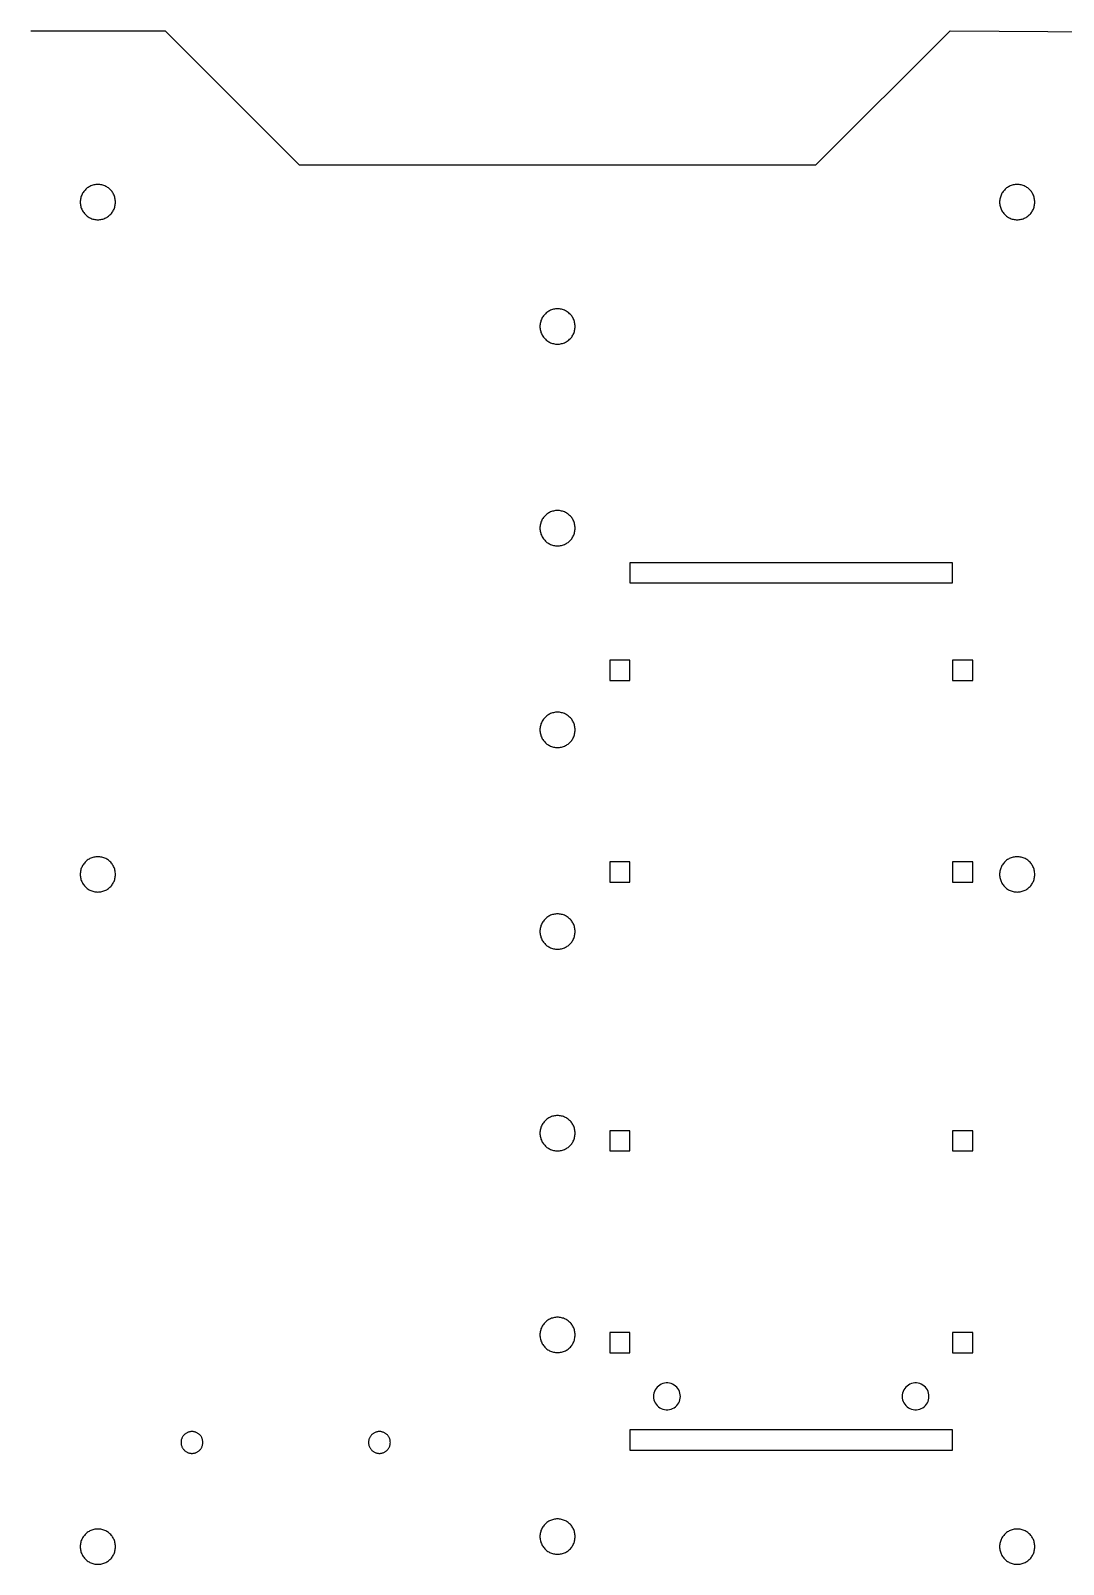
# Model space of a CAD drawing. Extents: x 0 to 785, y 0 to 479.
# Drawn here: x 471.2 to 624.9, y 250.3 to 478.4 of the extents above; entities that cross this region are included whole.
import ezdxf

# ---------------------------------------------------------------- set-up
doc = ezdxf.new("R2010")
doc.units = 0
doc.layers.add('LAYER_1', color=7, linetype='CONTINUOUS')

msp = doc.modelspace()

# ---------------------------------------------------------------- linework, layer by layer
at = {"layer": 'LAYER_1', "color": 7}
for p, q in [((471.25, 478.42), (491.25, 478.42)), ((491.25, 478.42), (511.25, 458.42)), ((588.05, 458.42), (608.05, 478.42)), ((608.05, 478.42), (648.05, 478.14)), ((588.05, 458.42), (511.25, 458.42)), ((483.87, 452.92), (483.87, 452.92)), ((620.67, 452.92), (620.67, 452.92)), ((552.27, 434.42), (552.27, 434.42)), ((552.27, 404.42), (552.27, 404.42)), ((608.42, 399.28), (560.42, 399.28)), ((560.42, 399.28), (560.42, 396.28)), ((608.42, 396.28), (608.42, 399.28)), ((560.42, 396.28), (608.42, 396.28)), ((560.42, 384.78), (557.42, 384.78)), ((557.42, 384.78), (557.42, 381.78)), ((560.42, 381.78), (560.42, 384.78)), ((611.42, 384.78), (608.42, 384.78)), ((608.42, 384.78), (608.42, 381.78)), ((611.42, 381.78), (611.42, 384.78)), ((557.42, 381.78), (560.42, 381.78)), ((608.42, 381.78), (611.42, 381.78)), ((552.27, 374.42), (552.27, 374.42)), ((560.42, 354.78), (557.42, 354.78)), ((557.42, 354.78), (557.42, 351.78)), ((560.42, 351.78), (560.42, 354.78)), ((611.42, 354.78), (608.42, 354.78)), ((608.42, 354.78), (608.42, 351.78)), ((611.42, 351.78), (611.42, 354.78)), ((483.87, 352.92), (483.87, 352.92)), ((557.42, 351.78), (560.42, 351.78)), ((608.42, 351.78), (611.42, 351.78)), ((620.67, 352.92), (620.67, 352.92)), ((552.27, 344.42), (552.27, 344.42)), ((552.27, 314.42), (552.27, 314.42)), ((560.42, 314.78), (557.42, 314.78)), ((557.42, 314.78), (557.42, 311.78)), ((560.42, 311.78), (560.42, 314.78)), ((611.42, 314.78), (608.42, 314.78)), ((608.42, 314.78), (608.42, 311.78)), ((611.42, 311.78), (611.42, 314.78)), ((557.42, 311.78), (560.42, 311.78)), ((608.42, 311.78), (611.42, 311.78)), ((552.27, 284.42), (552.27, 284.42)), ((560.42, 284.78), (557.42, 284.78)), ((557.42, 284.78), (557.42, 281.78)), ((560.42, 281.78), (560.42, 284.78)), ((611.42, 284.78), (608.42, 284.78)), ((608.42, 284.78), (608.42, 281.78)), ((611.42, 281.78), (611.42, 284.78)), ((557.42, 281.78), (560.42, 281.78)), ((608.42, 281.78), (611.42, 281.78)), ((564.17, 276.24), (564.06, 276.02)), ((564.31, 276.46), (564.17, 276.24)), ((564.47, 276.65), (564.31, 276.46)), ((564.65, 276.82), (564.47, 276.65)), ((564.85, 276.97), (564.65, 276.82)), ((565.07, 277.09), (564.85, 276.97)), ((565.31, 277.18), (565.07, 277.09)), ((565.55, 277.25), (565.31, 277.18)), ((565.8, 277.28), (565.55, 277.25)), ((566.05, 277.28), (565.8, 277.28)), ((566.3, 277.25), (566.05, 277.28)), ((566.54, 277.18), (566.3, 277.25)), ((566.77, 277.09), (566.54, 277.18)), ((566.99, 276.97), (566.77, 277.09)), ((567.2, 276.82), (566.99, 276.97)), ((567.38, 276.65), (567.2, 276.82)), ((567.54, 276.46), (567.38, 276.65)), ((567.68, 276.24), (567.54, 276.46)), ((567.78, 276.02), (567.68, 276.24)), ((601.17, 276.24), (601.06, 276.02)), ((601.31, 276.46), (601.17, 276.24)), ((601.47, 276.65), (601.31, 276.46)), ((601.65, 276.82), (601.47, 276.65)), ((601.85, 276.97), (601.65, 276.82)), ((602.07, 277.09), (601.85, 276.97)), ((602.31, 277.18), (602.07, 277.09)), ((602.55, 277.25), (602.31, 277.18)), ((602.8, 277.28), (602.55, 277.25)), ((603.05, 277.28), (602.8, 277.28)), ((603.3, 277.25), (603.05, 277.28)), ((603.54, 277.18), (603.3, 277.25)), ((603.77, 277.09), (603.54, 277.18)), ((603.99, 276.97), (603.77, 277.09)), ((604.2, 276.82), (603.99, 276.97)), ((604.38, 276.65), (604.2, 276.82)), ((604.54, 276.46), (604.38, 276.65)), ((604.68, 276.24), (604.54, 276.46)), ((604.78, 276.02), (604.68, 276.24)), ((563.94, 275.53), (563.92, 275.28)), ((563.92, 275.28), (563.94, 275.03)), ((563.99, 275.78), (563.94, 275.53)), ((563.94, 275.03), (563.99, 274.78)), ((564.06, 276.02), (563.99, 275.78)), ((563.99, 274.78), (564.06, 274.54)), ((564.06, 274.54), (564.17, 274.32)), ((564.17, 274.32), (564.31, 274.1)), ((564.31, 274.1), (564.47, 273.91)), ((564.47, 273.91), (564.65, 273.74)), ((567.2, 273.74), (567.38, 273.91)), ((567.38, 273.91), (567.54, 274.1)), ((567.54, 274.1), (567.68, 274.32)), ((567.68, 274.32), (567.78, 274.54)), ((567.86, 275.78), (567.78, 276.02)), ((567.78, 274.54), (567.86, 274.78)), ((567.91, 275.53), (567.86, 275.78)), ((567.86, 274.78), (567.91, 275.03)), ((567.92, 275.28), (567.91, 275.53)), ((567.91, 275.03), (567.92, 275.28)), ((600.94, 275.53), (600.92, 275.28)), ((600.92, 275.28), (600.94, 275.03)), ((600.99, 275.78), (600.94, 275.53)), ((600.94, 275.03), (600.99, 274.78)), ((601.06, 276.02), (600.99, 275.78)), ((600.99, 274.78), (601.06, 274.54)), ((601.06, 274.54), (601.17, 274.32)), ((601.17, 274.32), (601.31, 274.1)), ((601.31, 274.1), (601.47, 273.91)), ((601.47, 273.91), (601.65, 273.74)), ((604.2, 273.74), (604.38, 273.91)), ((604.38, 273.91), (604.54, 274.1)), ((604.54, 274.1), (604.68, 274.32)), ((604.68, 274.32), (604.78, 274.54)), ((604.86, 275.78), (604.78, 276.02)), ((604.78, 274.54), (604.86, 274.78)), ((604.91, 275.53), (604.86, 275.78)), ((604.86, 274.78), (604.91, 275.03)), ((604.92, 275.28), (604.91, 275.53)), ((604.91, 275.03), (604.92, 275.28)), ((564.65, 273.74), (564.85, 273.59)), ((564.85, 273.59), (565.07, 273.47)), ((565.07, 273.47), (565.31, 273.38)), ((565.31, 273.38), (565.55, 273.32)), ((565.55, 273.32), (565.8, 273.28)), ((565.8, 273.28), (566.05, 273.28)), ((566.05, 273.28), (566.3, 273.32)), ((566.3, 273.32), (566.54, 273.38)), ((566.54, 273.38), (566.77, 273.47)), ((566.77, 273.47), (566.99, 273.59)), ((566.99, 273.59), (567.2, 273.74)), ((601.65, 273.74), (601.85, 273.59)), ((601.85, 273.59), (602.07, 273.47)), ((602.07, 273.47), (602.31, 273.38)), ((602.31, 273.38), (602.55, 273.32)), ((602.55, 273.32), (602.8, 273.28)), ((602.8, 273.28), (603.05, 273.28)), ((603.05, 273.28), (603.3, 273.32)), ((603.3, 273.32), (603.54, 273.38)), ((603.54, 273.38), (603.77, 273.47)), ((603.77, 273.47), (603.99, 273.59)), ((603.99, 273.59), (604.2, 273.74)), ((608.42, 270.28), (560.42, 270.28)), ((560.42, 270.28), (560.42, 267.28)), ((608.42, 267.28), (608.42, 270.28)), ((496.87, 268.42), (496.87, 268.42)), ((524.77, 268.42), (524.77, 268.42)), ((560.42, 267.28), (608.42, 267.28)), ((552.27, 254.42), (552.27, 254.42)), ((483.87, 252.92), (483.87, 252.92)), ((620.67, 252.92), (620.67, 252.92))]:
    msp.add_line(p, q, dxfattribs=at)
for points, knots in [([(483.87, 452.92), (483.86, 452.82), (483.84, 452.62), (483.79, 452.31), (483.72, 452.02), (483.6, 451.74), (483.45, 451.48), (483.26, 451.23), (483.05, 451.01), (482.82, 450.81), (482.56, 450.64), (482.29, 450.51), (482, 450.4), (481.7, 450.33), (481.4, 450.3), (481.1, 450.3), (480.79, 450.33), (480.49, 450.4), (480.21, 450.51), (479.93, 450.64), (479.67, 450.81), (479.44, 451.01), (479.23, 451.23), (479.05, 451.48), (478.9, 451.74), (478.78, 452.02), (478.69, 452.31), (478.63, 452.62), (478.62, 452.92), (478.63, 453.23), (478.69, 453.53), (478.78, 453.83), (478.9, 454.11), (479.05, 454.37), (479.23, 454.61), (479.44, 454.83), (479.67, 455.03), (479.93, 455.2), (480.21, 455.34), (480.49, 455.44), (480.79, 455.51), (481.1, 455.55), (481.4, 455.55), (481.7, 455.51), (482, 455.44), (482.29, 455.34), (482.56, 455.2), (482.82, 455.03), (483.05, 454.83), (483.26, 454.61), (483.45, 454.37), (483.6, 454.11), (483.72, 453.83), (483.79, 453.53), (483.84, 453.23), (483.86, 453.03), (483.87, 452.92)], [0, 0, 0, 0, 0.308068, 0.613971, 0.91778, 1.218456, 1.521441, 1.82543, 2.13292, 2.439392, 2.745488, 3.051953, 3.358797, 3.665707, 3.968088, 4.270376, 4.572623, 4.879312, 5.186069, 5.492818, 5.79956, 6.106311, 6.413019, 6.715321, 7.017636, 7.319939, 7.626649, 7.933403, 8.240141, 8.546879, 8.853633, 9.160343, 9.462646, 9.764961, 10.067263, 10.37397, 10.68072, 10.987464, 11.294212, 11.60097, 11.907658, 12.209906, 12.512194, 12.814574, 13.121484, 13.428329, 13.734794, 14.04089, 14.347362, 14.654851, 14.958841, 15.261826, 15.562501, 15.86631, 16.172213, 16.480282, 16.480282, 16.480282, 16.480282]), ([(620.67, 452.92), (620.66, 452.82), (620.64, 452.62), (620.59, 452.31), (620.52, 452.02), (620.4, 451.74), (620.25, 451.48), (620.06, 451.23), (619.85, 451.01), (619.62, 450.81), (619.36, 450.64), (619.09, 450.51), (618.8, 450.4), (618.5, 450.33), (618.2, 450.3), (617.9, 450.3), (617.59, 450.33), (617.29, 450.4), (617.01, 450.51), (616.73, 450.64), (616.47, 450.81), (616.24, 451.01), (616.03, 451.23), (615.85, 451.48), (615.7, 451.74), (615.58, 452.02), (615.49, 452.31), (615.43, 452.62), (615.42, 452.92), (615.43, 453.23), (615.49, 453.53), (615.58, 453.83), (615.7, 454.11), (615.85, 454.37), (616.03, 454.61), (616.24, 454.83), (616.47, 455.03), (616.73, 455.2), (617.01, 455.34), (617.29, 455.44), (617.59, 455.51), (617.9, 455.55), (618.2, 455.55), (618.5, 455.51), (618.8, 455.44), (619.09, 455.34), (619.36, 455.2), (619.62, 455.03), (619.85, 454.83), (620.06, 454.61), (620.25, 454.37), (620.4, 454.11), (620.52, 453.83), (620.59, 453.53), (620.64, 453.23), (620.66, 453.03), (620.67, 452.92)], [0, 0, 0, 0, 0.308068, 0.613971, 0.91778, 1.218456, 1.521441, 1.825431, 2.132922, 2.439394, 2.745489, 3.051954, 3.358798, 3.665707, 3.968087, 4.270376, 4.572623, 4.879311, 5.18607, 5.49282, 5.799561, 6.106312, 6.41302, 6.715321, 7.017637, 7.319939, 7.626649, 7.933403, 8.240141, 8.546879, 8.853633, 9.160343, 9.462645, 9.764961, 10.067262, 10.373969, 10.68072, 10.987462, 11.294211, 11.60097, 11.907659, 12.209906, 12.512195, 12.814574, 13.121484, 13.428328, 13.734792, 14.040888, 14.34736, 14.65485, 14.95884, 15.261825, 15.562501, 15.866309, 16.172212, 16.480282, 16.480282, 16.480282, 16.480282]), ([(552.27, 434.42), (552.26, 434.32), (552.24, 434.12), (552.19, 433.81), (552.12, 433.52), (552, 433.24), (551.85, 432.98), (551.66, 432.73), (551.45, 432.51), (551.22, 432.31), (550.96, 432.14), (550.69, 432.01), (550.4, 431.9), (550.1, 431.83), (549.8, 431.8), (549.5, 431.8), (549.19, 431.83), (548.89, 431.9), (548.61, 432.01), (548.33, 432.14), (548.07, 432.31), (547.84, 432.51), (547.63, 432.73), (547.45, 432.98), (547.3, 433.24), (547.18, 433.52), (547.09, 433.81), (547.03, 434.12), (547.02, 434.42), (547.03, 434.73), (547.09, 435.03), (547.18, 435.33), (547.3, 435.61), (547.45, 435.87), (547.63, 436.11), (547.84, 436.33), (548.07, 436.53), (548.33, 436.7), (548.61, 436.84), (548.89, 436.94), (549.19, 437.01), (549.5, 437.05), (549.8, 437.05), (550.1, 437.01), (550.4, 436.94), (550.69, 436.84), (550.96, 436.7), (551.22, 436.53), (551.45, 436.33), (551.66, 436.11), (551.85, 435.87), (552, 435.61), (552.12, 435.33), (552.19, 435.03), (552.24, 434.73), (552.26, 434.53), (552.27, 434.42)], [0, 0, 0, 0, 0.308066, 0.613966, 0.917772, 1.218445, 1.521427, 1.825413, 2.1329, 2.439371, 2.745464, 3.051929, 3.358773, 3.665683, 3.968063, 4.270351, 4.572598, 4.879288, 5.186047, 5.492795, 5.799537, 6.106285, 6.41299, 6.715288, 7.017601, 7.319899, 7.626607, 7.933357, 8.240093, 8.546831, 8.853584, 9.160296, 9.462597, 9.764912, 10.067214, 10.373921, 10.680673, 10.987414, 11.294164, 11.600923, 11.907611, 12.209858, 12.512146, 12.814526, 13.121437, 13.428281, 13.734746, 14.040841, 14.347313, 14.654802, 14.958793, 15.261777, 15.562453, 15.866262, 16.172165, 16.480233, 16.480233, 16.480233, 16.480233]), ([(552.27, 404.42), (552.26, 404.32), (552.24, 404.12), (552.19, 403.81), (552.12, 403.52), (552, 403.24), (551.85, 402.98), (551.66, 402.73), (551.45, 402.51), (551.22, 402.31), (550.96, 402.14), (550.69, 402.01), (550.4, 401.9), (550.1, 401.83), (549.8, 401.8), (549.5, 401.8), (549.19, 401.83), (548.89, 401.9), (548.61, 402.01), (548.33, 402.14), (548.07, 402.31), (547.84, 402.51), (547.63, 402.73), (547.45, 402.98), (547.3, 403.24), (547.18, 403.52), (547.09, 403.81), (547.03, 404.12), (547.02, 404.42), (547.03, 404.73), (547.09, 405.03), (547.18, 405.33), (547.3, 405.61), (547.45, 405.87), (547.63, 406.11), (547.84, 406.33), (548.07, 406.53), (548.33, 406.7), (548.61, 406.84), (548.89, 406.94), (549.19, 407.01), (549.5, 407.05), (549.8, 407.05), (550.1, 407.01), (550.4, 406.94), (550.69, 406.84), (550.96, 406.7), (551.22, 406.53), (551.45, 406.33), (551.66, 406.11), (551.85, 405.87), (552, 405.61), (552.12, 405.33), (552.19, 405.03), (552.24, 404.73), (552.26, 404.53), (552.27, 404.42)], [0, 0, 0, 0, 0.308069, 0.613972, 0.917781, 1.218456, 1.521442, 1.825431, 2.132921, 2.439393, 2.745488, 3.051953, 3.358797, 3.665708, 3.968088, 4.270376, 4.572622, 4.879311, 5.18607, 5.492819, 5.799562, 6.106313, 6.41302, 6.715321, 7.017636, 7.319938, 7.626649, 7.933402, 8.240141, 8.546879, 8.853632, 9.160343, 9.462644, 9.76496, 10.067261, 10.373968, 10.680719, 10.987462, 11.294211, 11.60097, 11.907659, 12.209905, 12.512193, 12.814573, 13.121483, 13.428328, 13.734792, 14.040888, 14.34736, 14.654849, 14.958839, 15.261824, 15.5625, 15.866308, 16.172211, 16.480279, 16.480279, 16.480279, 16.480279]), ([(552.27, 374.42), (552.26, 374.32), (552.24, 374.12), (552.19, 373.81), (552.12, 373.52), (552, 373.24), (551.85, 372.98), (551.66, 372.73), (551.45, 372.51), (551.22, 372.31), (550.96, 372.14), (550.69, 372.01), (550.4, 371.9), (550.1, 371.83), (549.8, 371.8), (549.5, 371.8), (549.19, 371.83), (548.89, 371.9), (548.61, 372.01), (548.33, 372.14), (548.07, 372.31), (547.84, 372.51), (547.63, 372.73), (547.45, 372.98), (547.3, 373.24), (547.18, 373.52), (547.09, 373.81), (547.03, 374.12), (547.02, 374.42), (547.03, 374.73), (547.09, 375.03), (547.18, 375.33), (547.3, 375.61), (547.45, 375.87), (547.63, 376.11), (547.84, 376.33), (548.07, 376.53), (548.33, 376.7), (548.61, 376.84), (548.89, 376.94), (549.19, 377.01), (549.5, 377.05), (549.8, 377.05), (550.1, 377.01), (550.4, 376.94), (550.69, 376.84), (550.96, 376.7), (551.22, 376.53), (551.45, 376.33), (551.66, 376.11), (551.85, 375.87), (552, 375.61), (552.12, 375.33), (552.19, 375.03), (552.24, 374.73), (552.26, 374.53), (552.27, 374.42)], [0, 0, 0, 0, 0.308066, 0.613968, 0.917775, 1.21845, 1.521435, 1.825423, 2.132912, 2.439383, 2.745478, 3.051943, 3.358786, 3.665696, 3.968076, 4.270364, 4.572611, 4.879299, 5.186058, 5.492807, 5.799549, 6.1063, 6.413006, 6.715306, 7.017621, 7.319922, 7.626631, 7.933383, 8.240119, 8.546857, 8.853608, 9.160316, 9.462618, 9.764933, 10.067232, 10.373939, 10.68069, 10.987431, 11.294179, 11.600939, 11.907628, 12.209875, 12.512163, 12.814543, 13.121453, 13.428297, 13.734762, 14.040857, 14.347328, 14.654818, 14.958805, 15.261789, 15.562466, 15.866272, 16.172173, 16.480241, 16.480241, 16.480241, 16.480241]), ([(483.87, 352.92), (483.86, 352.82), (483.84, 352.62), (483.79, 352.31), (483.72, 352.02), (483.6, 351.74), (483.45, 351.48), (483.26, 351.23), (483.05, 351.01), (482.82, 350.81), (482.56, 350.64), (482.29, 350.51), (482, 350.4), (481.7, 350.33), (481.4, 350.3), (481.1, 350.3), (480.79, 350.33), (480.49, 350.4), (480.21, 350.51), (479.93, 350.64), (479.67, 350.81), (479.44, 351.01), (479.23, 351.23), (479.05, 351.48), (478.9, 351.74), (478.78, 352.02), (478.69, 352.31), (478.63, 352.62), (478.62, 352.92), (478.63, 353.23), (478.69, 353.53), (478.78, 353.83), (478.9, 354.11), (479.05, 354.37), (479.23, 354.61), (479.44, 354.83), (479.67, 355.03), (479.93, 355.2), (480.21, 355.34), (480.49, 355.44), (480.79, 355.51), (481.1, 355.55), (481.4, 355.55), (481.7, 355.51), (482, 355.44), (482.29, 355.34), (482.56, 355.2), (482.82, 355.03), (483.05, 354.83), (483.26, 354.61), (483.45, 354.37), (483.6, 354.11), (483.72, 353.83), (483.79, 353.53), (483.84, 353.23), (483.86, 353.03), (483.87, 352.92)], [0, 0, 0, 0, 0.308066, 0.613968, 0.917775, 1.218451, 1.521435, 1.825423, 2.132912, 2.439383, 2.745478, 3.051943, 3.358787, 3.665697, 3.968079, 4.270367, 4.572614, 4.879303, 5.18606, 5.492809, 5.799551, 6.106301, 6.413008, 6.715308, 7.017623, 7.319925, 7.626634, 7.933384, 8.240122, 8.546858, 8.85361, 9.160319, 9.462621, 9.764936, 10.067236, 10.373943, 10.680693, 10.987435, 11.294184, 11.600941, 11.90763, 12.209878, 12.512166, 12.814546, 13.121457, 13.4283, 13.734766, 14.040861, 14.347332, 14.654821, 14.95881, 15.261794, 15.562469, 15.866276, 16.172177, 16.480244, 16.480244, 16.480244, 16.480244]), ([(620.67, 352.92), (620.66, 352.82), (620.64, 352.62), (620.59, 352.31), (620.52, 352.02), (620.4, 351.74), (620.25, 351.48), (620.06, 351.23), (619.85, 351.01), (619.62, 350.81), (619.36, 350.64), (619.09, 350.51), (618.8, 350.4), (618.5, 350.33), (618.2, 350.3), (617.9, 350.3), (617.59, 350.33), (617.29, 350.4), (617.01, 350.51), (616.73, 350.64), (616.47, 350.81), (616.24, 351.01), (616.03, 351.23), (615.85, 351.48), (615.7, 351.74), (615.58, 352.02), (615.49, 352.31), (615.43, 352.62), (615.42, 352.92), (615.43, 353.23), (615.49, 353.53), (615.58, 353.83), (615.7, 354.11), (615.85, 354.37), (616.03, 354.61), (616.24, 354.83), (616.47, 355.03), (616.73, 355.2), (617.01, 355.34), (617.29, 355.44), (617.59, 355.51), (617.9, 355.55), (618.2, 355.55), (618.5, 355.51), (618.8, 355.44), (619.09, 355.34), (619.36, 355.2), (619.62, 355.03), (619.85, 354.83), (620.06, 354.61), (620.25, 354.37), (620.4, 354.11), (620.52, 353.83), (620.59, 353.53), (620.64, 353.23), (620.66, 353.03), (620.67, 352.92)], [0, 0, 0, 0, 0.308066, 0.613968, 0.917775, 1.218451, 1.521435, 1.825424, 2.132913, 2.439384, 2.74548, 3.051944, 3.358788, 3.665697, 3.968077, 4.270366, 4.572613, 4.879302, 5.186061, 5.49281, 5.799551, 6.106301, 6.413009, 6.715309, 7.017624, 7.319925, 7.626634, 7.933386, 8.240122, 8.546857, 8.85361, 9.160319, 9.46262, 9.764935, 10.067235, 10.373942, 10.680691, 10.987433, 11.294183, 11.600942, 11.90763, 12.209877, 12.512166, 12.814546, 13.121455, 13.428299, 13.734763, 14.040859, 14.34733, 14.654819, 14.958808, 15.261792, 15.562468, 15.866275, 16.172177, 16.480243, 16.480243, 16.480243, 16.480243]), ([(552.27, 344.42), (552.26, 344.32), (552.24, 344.12), (552.19, 343.81), (552.12, 343.52), (552, 343.24), (551.85, 342.98), (551.66, 342.73), (551.45, 342.51), (551.22, 342.31), (550.96, 342.14), (550.69, 342.01), (550.4, 341.9), (550.1, 341.83), (549.8, 341.8), (549.5, 341.8), (549.19, 341.83), (548.89, 341.9), (548.61, 342.01), (548.33, 342.14), (548.07, 342.31), (547.84, 342.51), (547.63, 342.73), (547.45, 342.98), (547.3, 343.24), (547.18, 343.52), (547.09, 343.81), (547.03, 344.12), (547.02, 344.42), (547.03, 344.73), (547.09, 345.03), (547.18, 345.33), (547.3, 345.61), (547.45, 345.87), (547.63, 346.11), (547.84, 346.33), (548.07, 346.53), (548.33, 346.7), (548.61, 346.84), (548.89, 346.94), (549.19, 347.01), (549.5, 347.05), (549.8, 347.05), (550.1, 347.01), (550.4, 346.94), (550.69, 346.84), (550.96, 346.7), (551.22, 346.53), (551.45, 346.33), (551.66, 346.11), (551.85, 345.87), (552, 345.61), (552.12, 345.33), (552.19, 345.03), (552.24, 344.73), (552.26, 344.53), (552.27, 344.42)], [0, 0, 0, 0, 0.308067, 0.613968, 0.917775, 1.21845, 1.521434, 1.825423, 2.132912, 2.439383, 2.745478, 3.051942, 3.358787, 3.665697, 3.968077, 4.270365, 4.572612, 4.879301, 5.18606, 5.492809, 5.799551, 6.106301, 6.413008, 6.715308, 7.017623, 7.319923, 7.626632, 7.933385, 8.240121, 8.546856, 8.853609, 9.160318, 9.462619, 9.764934, 10.067233, 10.37394, 10.680691, 10.987432, 11.294182, 11.600941, 11.907629, 12.209876, 12.512163, 12.814544, 13.121453, 13.428298, 13.734762, 14.040857, 14.347328, 14.654817, 14.958806, 15.261791, 15.562465, 15.866272, 16.172174, 16.48024, 16.48024, 16.48024, 16.48024]), ([(552.27, 314.42), (552.26, 314.32), (552.24, 314.12), (552.19, 313.81), (552.12, 313.52), (552, 313.24), (551.85, 312.98), (551.66, 312.73), (551.45, 312.51), (551.22, 312.31), (550.96, 312.14), (550.69, 312.01), (550.4, 311.9), (550.1, 311.83), (549.8, 311.8), (549.5, 311.8), (549.19, 311.83), (548.89, 311.9), (548.61, 312.01), (548.33, 312.14), (548.07, 312.31), (547.84, 312.51), (547.63, 312.73), (547.45, 312.98), (547.3, 313.24), (547.18, 313.52), (547.09, 313.81), (547.03, 314.12), (547.02, 314.42), (547.03, 314.73), (547.09, 315.03), (547.18, 315.33), (547.3, 315.61), (547.45, 315.87), (547.63, 316.11), (547.84, 316.33), (548.07, 316.53), (548.33, 316.7), (548.61, 316.84), (548.89, 316.94), (549.19, 317.01), (549.5, 317.05), (549.8, 317.05), (550.1, 317.01), (550.4, 316.94), (550.69, 316.84), (550.96, 316.7), (551.22, 316.53), (551.45, 316.33), (551.66, 316.11), (551.85, 315.87), (552, 315.61), (552.12, 315.33), (552.19, 315.03), (552.24, 314.73), (552.26, 314.53), (552.27, 314.42)], [0, 0, 0, 0, 0.308067, 0.613968, 0.917775, 1.218451, 1.521436, 1.825423, 2.132913, 2.439384, 2.745478, 3.051943, 3.358787, 3.665698, 3.968078, 4.270366, 4.572613, 4.879302, 5.186061, 5.49281, 5.799551, 6.106302, 6.413009, 6.715308, 7.017623, 7.319925, 7.626633, 7.933385, 8.240122, 8.546857, 8.85361, 9.160319, 9.46262, 9.764935, 10.067234, 10.373941, 10.680692, 10.987433, 11.294182, 11.600941, 11.907629, 12.209876, 12.512163, 12.814544, 13.121454, 13.428299, 13.734763, 14.040857, 14.347329, 14.654818, 14.958806, 15.26179, 15.562466, 15.866272, 16.172174, 16.480241, 16.480241, 16.480241, 16.480241]), ([(552.27, 284.42), (552.26, 284.32), (552.24, 284.12), (552.19, 283.81), (552.12, 283.52), (552, 283.24), (551.85, 282.98), (551.66, 282.73), (551.45, 282.51), (551.22, 282.31), (550.96, 282.14), (550.69, 282.01), (550.4, 281.9), (550.1, 281.83), (549.8, 281.8), (549.5, 281.8), (549.19, 281.83), (548.89, 281.9), (548.61, 282.01), (548.33, 282.14), (548.07, 282.31), (547.84, 282.51), (547.63, 282.73), (547.45, 282.98), (547.3, 283.24), (547.18, 283.52), (547.09, 283.81), (547.03, 284.12), (547.02, 284.42), (547.03, 284.73), (547.09, 285.03), (547.18, 285.33), (547.3, 285.61), (547.45, 285.87), (547.63, 286.11), (547.84, 286.33), (548.07, 286.53), (548.33, 286.7), (548.61, 286.84), (548.89, 286.94), (549.19, 287.01), (549.5, 287.05), (549.8, 287.05), (550.1, 287.01), (550.4, 286.94), (550.69, 286.84), (550.96, 286.7), (551.22, 286.53), (551.45, 286.33), (551.66, 286.11), (551.85, 285.87), (552, 285.61), (552.12, 285.33), (552.19, 285.03), (552.24, 284.73), (552.26, 284.53), (552.27, 284.42)], [0, 0, 0, 0, 0.308067, 0.613968, 0.917775, 1.21845, 1.521435, 1.825424, 2.132913, 2.439384, 2.745478, 3.051943, 3.358787, 3.665697, 3.968077, 4.270365, 4.572611, 4.879299, 5.186059, 5.492808, 5.799549, 6.1063, 6.413006, 6.715307, 7.017622, 7.319923, 7.626631, 7.933382, 8.24012, 8.546856, 8.853608, 9.16032, 9.46262, 9.764934, 10.067235, 10.37394, 10.68069, 10.987432, 11.294182, 11.600941, 11.907629, 12.209876, 12.512164, 12.814543, 13.121454, 13.428299, 13.734763, 14.040857, 14.347328, 14.654816, 14.958805, 15.261789, 15.562463, 15.866272, 16.172174, 16.480241, 16.480241, 16.480241, 16.480241]), ([(496.87, 268.42), (496.87, 268.36), (496.85, 268.23), (496.82, 268.05), (496.78, 267.86), (496.7, 267.69), (496.61, 267.53), (496.5, 267.38), (496.37, 267.24), (496.22, 267.12), (496.06, 267.01), (495.89, 266.93), (495.71, 266.86), (495.53, 266.82), (495.34, 266.8), (495.15, 266.8), (494.97, 266.82), (494.78, 266.86), (494.6, 266.93), (494.43, 267.01), (494.27, 267.12), (494.13, 267.24), (494, 267.38), (493.89, 267.53), (493.79, 267.69), (493.72, 267.86), (493.66, 268.05), (493.63, 268.23), (493.62, 268.42), (493.63, 268.61), (493.66, 268.8), (493.72, 268.98), (493.79, 269.16), (493.89, 269.32), (494, 269.47), (494.13, 269.61), (494.27, 269.73), (494.43, 269.83), (494.6, 269.92), (494.78, 269.98), (494.97, 270.03), (495.15, 270.05), (495.34, 270.05), (495.53, 270.03), (495.71, 269.98), (495.89, 269.92), (496.06, 269.83), (496.22, 269.73), (496.37, 269.61), (496.5, 269.47), (496.61, 269.32), (496.7, 269.16), (496.78, 268.98), (496.82, 268.8), (496.85, 268.61), (496.87, 268.49), (496.87, 268.42)], [0, 0, 0, 0, 0.190709, 0.380076, 0.568145, 0.754279, 0.941841, 1.130025, 1.320374, 1.510094, 1.699582, 1.889299, 2.07925, 2.269242, 2.456429, 2.643559, 2.830664, 3.020519, 3.210416, 3.40031, 3.590198, 3.780091, 3.969956, 4.157095, 4.344241, 4.531382, 4.721248, 4.911141, 5.101027, 5.290911, 5.480805, 5.670671, 5.857811, 6.044958, 6.232096, 6.421961, 6.611855, 6.801743, 6.991636, 7.181534, 7.371388, 7.558494, 7.745624, 7.932811, 8.122802, 8.312754, 8.502471, 8.691958, 8.881679, 9.072029, 9.260212, 9.447773, 9.633906, 9.821976, 10.011343, 10.202051, 10.202051, 10.202051, 10.202051]), ([(524.77, 268.42), (524.77, 268.36), (524.75, 268.23), (524.72, 268.05), (524.68, 267.86), (524.6, 267.69), (524.51, 267.53), (524.4, 267.38), (524.27, 267.24), (524.12, 267.12), (523.96, 267.01), (523.79, 266.93), (523.61, 266.86), (523.43, 266.82), (523.24, 266.8), (523.05, 266.8), (522.87, 266.82), (522.68, 266.86), (522.5, 266.93), (522.33, 267.01), (522.17, 267.12), (522.03, 267.24), (521.9, 267.38), (521.79, 267.53), (521.69, 267.69), (521.62, 267.86), (521.56, 268.05), (521.53, 268.23), (521.52, 268.42), (521.53, 268.61), (521.56, 268.8), (521.62, 268.98), (521.69, 269.16), (521.79, 269.32), (521.9, 269.47), (522.03, 269.61), (522.17, 269.73), (522.33, 269.83), (522.5, 269.92), (522.68, 269.98), (522.87, 270.03), (523.05, 270.05), (523.24, 270.05), (523.43, 270.03), (523.61, 269.98), (523.79, 269.92), (523.96, 269.83), (524.12, 269.73), (524.27, 269.61), (524.4, 269.47), (524.51, 269.32), (524.6, 269.16), (524.68, 268.98), (524.72, 268.8), (524.75, 268.61), (524.77, 268.49), (524.77, 268.42)], [0, 0, 0, 0, 0.190709, 0.380076, 0.568146, 0.754279, 0.94184, 1.130023, 1.320373, 1.510093, 1.69958, 1.889297, 2.079248, 2.269239, 2.456426, 2.643557, 2.830662, 3.020517, 3.210417, 3.40031, 3.590196, 3.78009, 3.969956, 4.157093, 4.34424, 4.53138, 4.721246, 4.911139, 5.101025, 5.290909, 5.480802, 5.670669, 5.857809, 6.044956, 6.232095, 6.421959, 6.611852, 6.801739, 6.991632, 7.181531, 7.371387, 7.558491, 7.745622, 7.93281, 8.1228, 8.312751, 8.502469, 8.691954, 8.881675, 9.072026, 9.260208, 9.447769, 9.633902, 9.821972, 10.01134, 10.202048, 10.202048, 10.202048, 10.202048]), ([(483.87, 252.92), (483.86, 252.82), (483.84, 252.62), (483.79, 252.31), (483.72, 252.02), (483.6, 251.74), (483.45, 251.48), (483.26, 251.23), (483.05, 251.01), (482.82, 250.81), (482.56, 250.64), (482.29, 250.51), (482, 250.4), (481.7, 250.33), (481.4, 250.3), (481.1, 250.3), (480.79, 250.33), (480.49, 250.4), (480.21, 250.51), (479.93, 250.64), (479.67, 250.81), (479.44, 251.01), (479.23, 251.23), (479.05, 251.48), (478.9, 251.74), (478.78, 252.02), (478.69, 252.31), (478.63, 252.62), (478.62, 252.92), (478.63, 253.23), (478.69, 253.53), (478.78, 253.83), (478.9, 254.11), (479.05, 254.37), (479.23, 254.61), (479.44, 254.83), (479.67, 255.03), (479.93, 255.2), (480.21, 255.34), (480.49, 255.44), (480.79, 255.51), (481.1, 255.55), (481.4, 255.55), (481.7, 255.51), (482, 255.44), (482.29, 255.34), (482.56, 255.2), (482.82, 255.03), (483.05, 254.83), (483.26, 254.61), (483.45, 254.37), (483.6, 254.11), (483.72, 253.83), (483.79, 253.53), (483.84, 253.23), (483.86, 253.03), (483.87, 252.92)], [0, 0, 0, 0, 0.308067, 0.613968, 0.917775, 1.218451, 1.521435, 1.825424, 2.132912, 2.439383, 2.745478, 3.051943, 3.358788, 3.665697, 3.968078, 4.270366, 4.572614, 4.8793, 5.186057, 5.492807, 5.799549, 6.1063, 6.413006, 6.715307, 7.017622, 7.319924, 7.626633, 7.933384, 8.240121, 8.546858, 8.853609, 9.160318, 9.462621, 9.764935, 10.067235, 10.373942, 10.680692, 10.987434, 11.294183, 11.60094, 11.907628, 12.209876, 12.512164, 12.814544, 13.121455, 13.428299, 13.734764, 14.040859, 14.34733, 14.654819, 14.958807, 15.261791, 15.562466, 15.866273, 16.172174, 16.480241, 16.480241, 16.480241, 16.480241]), ([(552.27, 254.42), (552.26, 254.32), (552.24, 254.12), (552.19, 253.81), (552.12, 253.52), (552, 253.24), (551.85, 252.98), (551.66, 252.73), (551.45, 252.51), (551.22, 252.31), (550.96, 252.14), (550.69, 252.01), (550.4, 251.9), (550.1, 251.83), (549.8, 251.8), (549.5, 251.8), (549.19, 251.83), (548.89, 251.9), (548.61, 252.01), (548.33, 252.14), (548.07, 252.31), (547.84, 252.51), (547.63, 252.73), (547.45, 252.98), (547.3, 253.24), (547.18, 253.52), (547.09, 253.81), (547.03, 254.12), (547.02, 254.42), (547.03, 254.73), (547.09, 255.03), (547.18, 255.33), (547.3, 255.61), (547.45, 255.87), (547.63, 256.11), (547.84, 256.33), (548.07, 256.53), (548.33, 256.7), (548.61, 256.84), (548.89, 256.94), (549.19, 257.01), (549.5, 257.05), (549.8, 257.05), (550.1, 257.01), (550.4, 256.94), (550.69, 256.84), (550.96, 256.7), (551.22, 256.53), (551.45, 256.33), (551.66, 256.11), (551.85, 255.87), (552, 255.61), (552.12, 255.33), (552.19, 255.03), (552.24, 254.73), (552.26, 254.53), (552.27, 254.42)], [0, 0, 0, 0, 0.308066, 0.613967, 0.917775, 1.218449, 1.521435, 1.825423, 2.132912, 2.439383, 2.745478, 3.051943, 3.358786, 3.665696, 3.968076, 4.270364, 4.572611, 4.879299, 5.186058, 5.492807, 5.799549, 6.1063, 6.413006, 6.715306, 7.017621, 7.319922, 7.626632, 7.933383, 8.240119, 8.546855, 8.853607, 9.160316, 9.462617, 9.764932, 10.067232, 10.373939, 10.680689, 10.98743, 11.294179, 11.600938, 11.907628, 12.209875, 12.512163, 12.814543, 13.121453, 13.428297, 13.734762, 14.040856, 14.347328, 14.654817, 14.958805, 15.26179, 15.562466, 15.866272, 16.172173, 16.48024, 16.48024, 16.48024, 16.48024]), ([(620.67, 252.92), (620.66, 252.82), (620.64, 252.62), (620.59, 252.31), (620.52, 252.02), (620.4, 251.74), (620.25, 251.48), (620.06, 251.23), (619.85, 251.01), (619.62, 250.81), (619.36, 250.64), (619.09, 250.51), (618.8, 250.4), (618.5, 250.33), (618.2, 250.3), (617.9, 250.3), (617.59, 250.33), (617.29, 250.4), (617.01, 250.51), (616.73, 250.64), (616.47, 250.81), (616.24, 251.01), (616.03, 251.23), (615.85, 251.48), (615.7, 251.74), (615.58, 252.02), (615.49, 252.31), (615.43, 252.62), (615.42, 252.92), (615.43, 253.23), (615.49, 253.53), (615.58, 253.83), (615.7, 254.11), (615.85, 254.37), (616.03, 254.61), (616.24, 254.83), (616.47, 255.03), (616.73, 255.2), (617.01, 255.34), (617.29, 255.44), (617.59, 255.51), (617.9, 255.55), (618.2, 255.55), (618.5, 255.51), (618.8, 255.44), (619.09, 255.34), (619.36, 255.2), (619.62, 255.03), (619.85, 254.83), (620.06, 254.61), (620.25, 254.37), (620.4, 254.11), (620.52, 253.83), (620.59, 253.53), (620.64, 253.23), (620.66, 253.03), (620.67, 252.92)], [0, 0, 0, 0, 0.308067, 0.613968, 0.917775, 1.218451, 1.521435, 1.825425, 2.132913, 2.439385, 2.745479, 3.051944, 3.358788, 3.665697, 3.968077, 4.270365, 4.572613, 4.879301, 5.18606, 5.492809, 5.79955, 6.106301, 6.413007, 6.715307, 7.017622, 7.319924, 7.626633, 7.933384, 8.240121, 8.546857, 8.853608, 9.160318, 9.462619, 9.764934, 10.067234, 10.37394, 10.68069, 10.987431, 11.294181, 11.600941, 11.907629, 12.209876, 12.512165, 12.814544, 13.121454, 13.428298, 13.734762, 14.040857, 14.347329, 14.654818, 14.958806, 15.26179, 15.562467, 15.866273, 16.172174, 16.480241, 16.480241, 16.480241, 16.480241])]:
    msp.add_open_spline(points, degree=3, knots=knots, dxfattribs=at)

doc.saveas('drawing.dxf')
